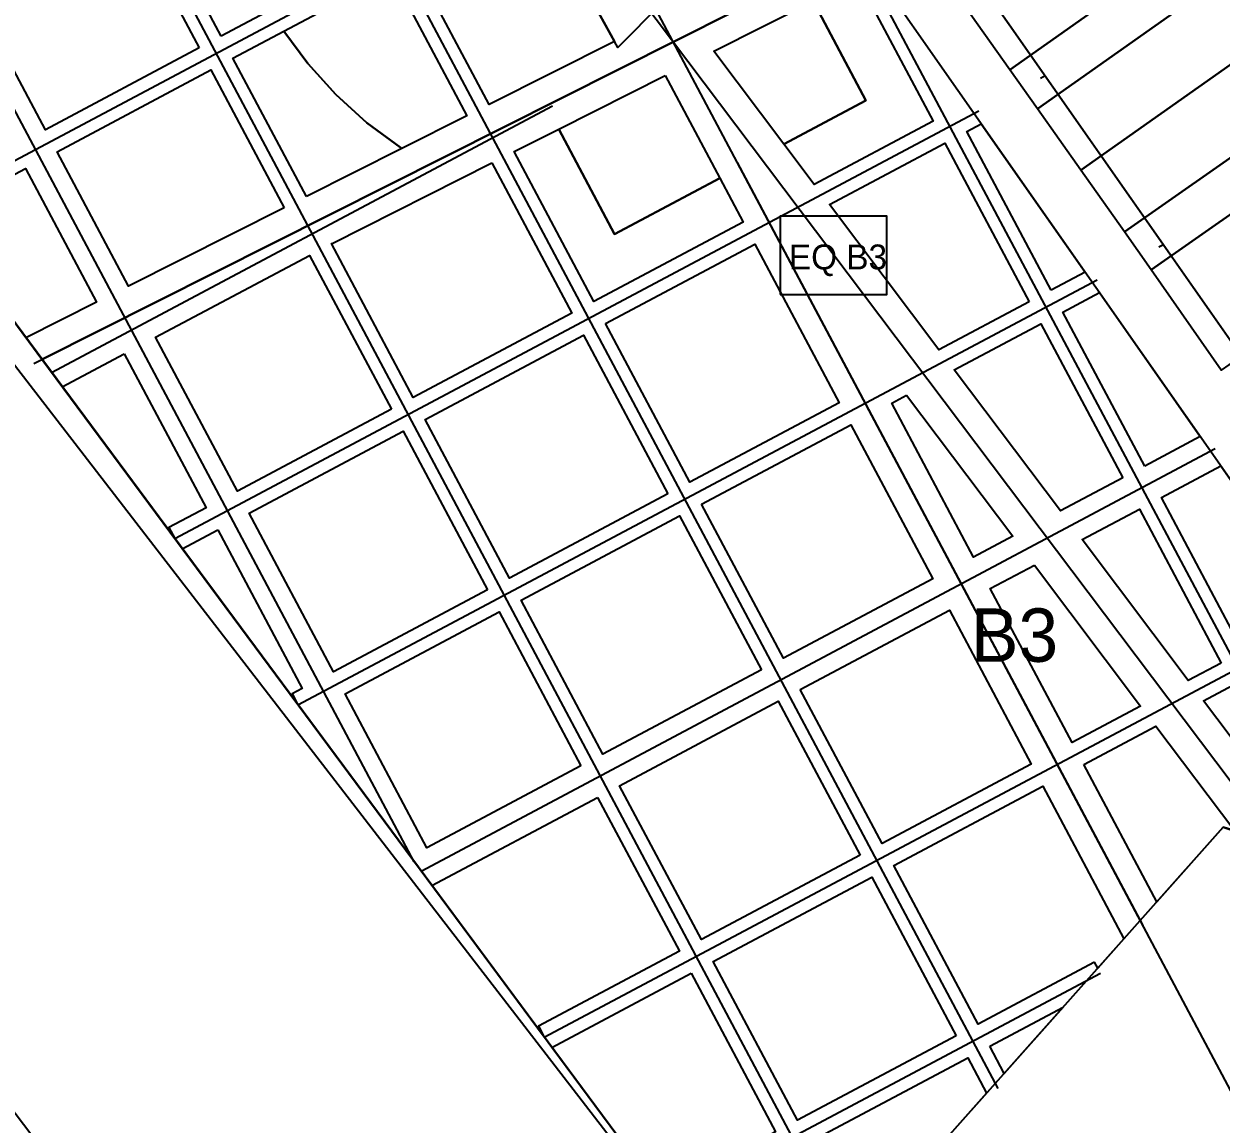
# Model space of a CAD drawing. Header units: metres. Extents: x 3873 to 16340, y -5213 to 3289.
# Drawn here: x 4887 to 5560, y 1544 to 2162 of the extents above; entities that cross this region are included whole.
import ezdxf

# ---------------------------------------------------------------- set-up
doc = ezdxf.new("R2010")
doc.units = ezdxf.units.M
for name, color, linetype in [('CONTEXTO-PARCELAS', 9, 'Continuous'), ('EQUIPAMIENTO', 5, 'Continuous'), ('LIMITE-INTERVENCION', 30, 'Continuous'), ('MANZANAS-PROPUESTAS', 33, 'Continuous'), ('SECTORES', 1, 'Continuous'), ('VERDE-OBLIGATORIO', 3, 'Continuous'), ('VERDE-PROPUESTO', 82, 'Continuous'), ('VIA-BOULEVARD', 30, 'Continuous'), ('VIA-PRIMARIA', 1, 'Continuous'), ('VIA-SECUNDARIA', 8, 'Continuous'), ('VIA-TERCIARIA', 9, 'Continuous')]:
    doc.layers.add(name, color=color, linetype=linetype)

msp = doc.modelspace()

# ---------------------------------------------------------------- linework, layer by layer
at = {"layer": 'CONTEXTO-PARCELAS'}
for points in [[(5401.35, 2192.38), (5557.86, 2302.92), (5597.54, 2246.72), (5441.04, 2136.18), (5401.35, 2192.38)], [(5401.35, 2192.38), (5557.86, 2302.92), (5597.54, 2246.72), (5441.04, 2136.18), (5401.35, 2192.38)], [(5441.04, 2136.18), (5597.54, 2246.72), (5613.06, 2224.74), (5456.55, 2114.2), (5441.04, 2136.18)], [(5441.04, 2136.18), (5597.54, 2246.72), (5613.06, 2224.74), (5456.55, 2114.2), (5441.04, 2136.18)], [(5456.55, 2114.2), (5613.06, 2224.74), (5637.39, 2190.28), (5480.98, 2079.81), (5456.55, 2114.2)], [(5456.55, 2114.2), (5613.06, 2224.74), (5637.39, 2190.28), (5480.98, 2079.81), (5456.55, 2114.2)], [(5662.53, 2154.9), (5505.5, 2045.1), (5480.98, 2079.81), (5637.4, 2190.27), (5662.53, 2154.9)], [(5662.53, 2154.9), (5505.5, 2045.1), (5480.98, 2079.81), (5637.4, 2190.27), (5662.53, 2154.9)], [(5677.42, 2133.6), (5520.4, 2023.8), (5505.5, 2045.1), (5662.53, 2154.9), (5677.42, 2133.6)], [(5677.42, 2133.6), (5520.4, 2023.8), (5505.5, 2045.1), (5662.53, 2154.9), (5677.42, 2133.6)], [(5520.41, 2023.78), (5677.42, 2133.6), (5716.85, 2077.21), (5649.9, 2030.39), (5637.02, 2021.38), (5624.16, 2012.39), (5611.3, 2003.39), (5598.43, 1994.4), (5585.57, 1985.4), (5572.7, 1976.39), (5559.83, 1967.4), (5520.41, 2023.78)], [(5520.41, 2023.78), (5677.42, 2133.6), (5716.85, 2077.21), (5649.9, 2030.39), (5637.02, 2021.38), (5624.16, 2012.39), (5611.3, 2003.39), (5598.43, 1994.4), (5585.57, 1985.4), (5572.7, 1976.39), (5559.83, 1967.4), (5520.41, 2023.78)], [(5433.14, 1255.28), (5367.5, 1248.71), (5355.98, 1237.96), (5237.54, 1399.27), (5138.81, 1529.45), (4985.3, 1413.03), (4669.36, 1829.58), (4872.95, 1981.11), (5433.14, 1255.28)], [(5433.14, 1255.28), (5367.5, 1248.71), (5355.98, 1237.96), (5237.54, 1399.27), (5138.81, 1529.45), (4985.3, 1413.03), (4669.36, 1829.58), (4872.95, 1981.11), (5433.14, 1255.28)], [(5433.14, 1255.28), (5367.5, 1248.71), (5355.98, 1237.96), (5237.54, 1399.27), (5138.81, 1529.45), (4985.3, 1413.03), (4669.36, 1829.58), (4872.95, 1981.11), (5433.14, 1255.28)]]:
    msp.add_lwpolyline(points, dxfattribs=at)
at = {"layer": 'EQUIPAMIENTO'}
msp.add_lwpolyline([(5311.81, 2009.98), (5371.81, 2009.98), (5371.81, 2053.98), (5311.81, 2053.98), (5311.81, 2009.98)], close=True, dxfattribs=at)
at = {"layer": 'LIMITE-INTERVENCION'}
msp.add_lwpolyline([(4233, 2403), (5161, 2895), (5371.2, 2666.4), (5201.5, 2503.2), (5940, 1449), (5446.2, 1232.4), (4855.3, 2029.4), (4630.2, 1816.5), (4233, 2403)], close=True, dxfattribs=at)
at = {"layer": 'MANZANAS-PROPUESTAS'}
for points in [[(4997.64, 2155.01), (4950.22, 2244.19), (4993.18, 2267.03), (4996.42, 2245.16), (5002.15, 2222.32), (5010.08, 2200.14), (5020.15, 2178.85), (5025.55, 2169.85), (4997.64, 2155.01)], [(4985.28, 2148.44), (4898.75, 2102.43), (4851.33, 2191.61), (4937.86, 2237.62), (4985.28, 2148.44)], [(5355.35, 2187.3), (5397.87, 2107.33), (5331.05, 2071.8), (5313.99, 2094.44), (5360.01, 2118.91), (5330.34, 2174.71), (5355.35, 2187.3)], [(5045.52, 2064.96), (5004.21, 2142.65), (5032.84, 2157.87), (5046.29, 2139.73), (5062.11, 2122.28), (5079.56, 2106.46), (5098.48, 2092.43), (5099.22, 2091.99), (5045.52, 2064.96)], [(5033.01, 2058.67), (4945.45, 2014.6), (4905.32, 2090.07), (4991.85, 2136.08), (5033.01, 2058.67)], [(5187.38, 2102.77), (5218.74, 2043.79), (5277.89, 2075.24), (5291.04, 2050.52), (5207.16, 2005.92), (5162.36, 2090.18), (5187.38, 2102.77)], [(5464.23, 2012.36), (5416.81, 2101.54), (5424.91, 2105.85), (5483.3, 2022.5), (5464.23, 2012.36)], [(5451.86, 2005.79), (5401.15, 1978.82), (5339.59, 2060.48), (5404.45, 2094.97), (5451.86, 2005.79)], [(4844.03, 2018.74), (4839.03, 2030.94), (4838.98, 2031.04), (4830.82, 2050.46), (4887.66, 2080.68), (4927.58, 2005.61), (4887.78, 1985.59), (4855.3, 2029.4), (4844.03, 2018.74)], [(5149.85, 2083.88), (5194.8, 1999.35), (5105.62, 1951.93), (5059.61, 2038.46), (5059.9, 2038.61), (5149.85, 2083.88)], [(5213.73, 1993.56), (5297.61, 2038.16), (5345.03, 1948.98), (5261.15, 1904.38), (5213.73, 1993.56)], [(5093.26, 1945.36), (5006.73, 1899.35), (4960.72, 1985.88), (5047.25, 2031.89), (5093.26, 1945.36)], [(5516.81, 1913.47), (5470.8, 2000), (5491.39, 2010.95), (5548.04, 1930.08), (5516.81, 1913.47)], [(5504.44, 1906.9), (5469.42, 1888.27), (5409.68, 1967.5), (5458.44, 1993.43), (5504.44, 1906.9)], [(5248.79, 1897.81), (5159.61, 1850.39), (5112.19, 1939.57), (5201.37, 1986.99), (5248.79, 1897.81)], [(4943.06, 1976.49), (4989.07, 1889.96), (4968.2, 1878.87), (4971.49, 1872.69), (4908.25, 1957.98), (4943.06, 1976.49)], [(5382.86, 1953.24), (5442.6, 1874.01), (5420.56, 1862.3), (5374.56, 1948.83), (5382.86, 1953.24)], [(5147.25, 1843.82), (5060.72, 1797.81), (5013.3, 1886.99), (5099.83, 1933), (5147.25, 1843.82)], [(5267.72, 1892.02), (5351.6, 1936.62), (5397.61, 1850.09), (5313.73, 1805.49), (5267.72, 1892.02)], [(5572.2, 1809.28), (5526.2, 1895.81), (5559.61, 1913.58), (5616.26, 1832.71), (5572.2, 1809.28)], [(5301.37, 1798.92), (5212.19, 1751.5), (5166.18, 1838.03), (5255.36, 1885.45), (5301.37, 1798.92)], [(5559.84, 1802.71), (5541.34, 1792.87), (5481.61, 1872.1), (5513.83, 1889.24), (5559.84, 1802.71)], [(4995.64, 1877.6), (5043.06, 1788.42), (5037.46, 1785.45), (5040.75, 1779.27), (4975.7, 1867), (4995.64, 1877.6)], [(5454.79, 1857.84), (5514.52, 1778.61), (5475.96, 1758.11), (5429.95, 1844.64), (5454.79, 1857.84)], [(5199.83, 1744.93), (5113.3, 1698.92), (5067.29, 1785.45), (5153.82, 1831.46), (5199.83, 1744.93)], [(5323.12, 1787.83), (5407, 1832.43), (5453.01, 1745.91), (5369.13, 1701.31), (5323.12, 1787.83)], [(5613.83, 1701.17), (5611.44, 1699.9), (5549.87, 1781.56), (5566.42, 1790.35), (5613.83, 1701.17)], [(5356.76, 1694.73), (5267.59, 1647.32), (5221.58, 1733.84), (5310.76, 1781.26), (5356.76, 1694.73)], [(5482.53, 1745.75), (5523.06, 1767.3), (5567.43, 1708.43), (5561, 1710.6), (5523.59, 1668.53), (5482.53, 1745.75)], [(5488.67, 1634.62), (5423.11, 1599.77), (5375.7, 1688.94), (5459.58, 1733.54), (5505.16, 1647.81), (5490.46, 1631.27), (5488.67, 1634.62)], [(5209.22, 1727.27), (5255.23, 1640.74), (5175.99, 1598.61), (5179.27, 1592.43), (5116.03, 1677.73), (5209.22, 1727.27)], [(5410.75, 1593.19), (5321.58, 1545.78), (5274.16, 1634.95), (5363.34, 1682.37), (5410.75, 1593.19)], [(5261.8, 1628.38), (5309.21, 1539.2), (5245.25, 1505.19), (5248.53, 1499.01), (5183.49, 1586.74), (5261.8, 1628.38)], [(5429.69, 1587.41), (5470.97, 1609.36), (5437.83, 1572.09), (5429.69, 1587.41)], [(5328.15, 1533.42), (5417.33, 1580.83), (5427.91, 1560.93), (5356.32, 1480.42), (5328.15, 1533.42)]]:
    msp.add_lwpolyline(points, close=True, dxfattribs=at)
at = {"layer": 'SECTORES'}
for points in [[(4589.1, 2591.79), (5161, 2895), (5371.2, 2666.4), (5201.5, 2503.2), (5395.49, 2226.28), (5383, 2218), (4896.85, 1973.36), (4855.3, 2029.4), (4833.91, 2009.17), (4827, 2026), (4592, 2585), (4589.1, 2591.79)], [(5395.49, 2226.28), (5940, 1449), (5446.2, 1232.4), (4896.85, 1973.36), (5383, 2218), (5395.49, 2226.28)]]:
    msp.add_lwpolyline(points, close=True, dxfattribs=at)
at = {"layer": 'VERDE-OBLIGATORIO'}
msp.add_lwpolyline([(5745.27, 1648.55), (5309.58, 2270.48), (5319.7, 2248.7), (5220.6, 2148.7), (5029.8, 2494.3), (4966.7, 2764.7), (5161, 2895), (5371.2, 2666.4), (5201.5, 2503.2), (5940, 1449), (5446.2, 1232.4), (5317, 1436.2), (5561, 1710.6), (5745.27, 1648.55)], close=True, dxfattribs=at)
at = {"layer": 'VERDE-PROPUESTO'}
for points in [[(5172.57, 2232.17), (5179.84, 2222.54), (5218.71, 2152.12), (5148.27, 2116.67), (5105.75, 2196.64), (5172.57, 2232.17)], [(5079.56, 2106.46), (5062.11, 2122.28), (5046.29, 2139.73), (5032.84, 2157.87), (5093.39, 2190.07), (5135.76, 2110.38), (5099.22, 2091.99), (5098.48, 2092.43), (5079.56, 2106.46)], [(5313.99, 2094.44), (5274.61, 2146.66), (5330.34, 2174.71), (5360.01, 2118.91), (5313.99, 2094.44)], [(5247.24, 2132.89), (5277.89, 2075.24), (5218.74, 2043.79), (5187.38, 2102.77), (5247.24, 2132.89)]]:
    msp.add_lwpolyline(points, close=True, dxfattribs=at)
at = {"layer": 'VIA-BOULEVARD'}
msp.add_lwpolyline([(5685.06, 1337.17), (4923.65, 2769.16)], dxfattribs=at)
at = {"layer": 'VIA-PRIMARIA'}
for points in [[(4929.58, 2777.97), (4954, 2547), (5818, 1401), (5824.12, 1392.71)], [(4892.32, 1971.08), (5383, 2218), (5399.66, 2229.04)]]:
    msp.add_lwpolyline(points, dxfattribs=at)
at = {"layer": 'VIA-SECUNDARIA'}
for points in [[(5106.17, 1691.03), (4618.84, 2607.56)], [(4902.23, 1966.11), (5183.83, 2115.83)], [(5515.88, 1655.34), (5287.96, 2084)], [(5110.01, 1685.85), (5556.49, 1923.25)]]:
    msp.add_lwpolyline(points, dxfattribs=at)
at = {"layer": 'VIA-TERCIARIA'}
for points in [[(5434.37, 1563.68), (4822.05, 2715.3)], [(5352.87, 1472.02), (4720.44, 2661.43)], [(4562.87, 1915.91), (5173.34, 2240.51)], [(5630.96, 1683.88), (5337.34, 2236.09)], [(5458.23, 2131.49), (5460.9, 2132.91)], [(4971.49, 1872.69), (5423.54, 2113.04)], [(5524.71, 2036.59), (5527.38, 2038.01)], [(5040.75, 1779.27), (5490.01, 2018.15)], [(5179.27, 1592.43), (5622.97, 1828.35)], [(5248.53, 1499.01), (5491.96, 1628.44)]]:
    msp.add_lwpolyline(points, dxfattribs=at)

# ---------------------------------------------------------------- texts
at = {"layer": 'EQUIPAMIENTO'}
msp.add_text('EQ B3', height=14, dxfattribs=at).set_placement((5316.81, 2023.98))
at = {"layer": 'SECTORES'}
msp.add_text('B3', height=30, dxfattribs=at).set_placement((5419.08, 1803.46))

doc.saveas('drawing.dxf')
